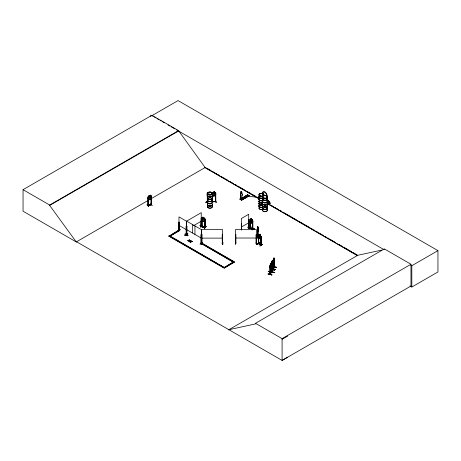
<?xml version="1.0" encoding="UTF-8"?>
<svg xmlns="http://www.w3.org/2000/svg" width="461" height="461" viewBox="0 0 461 461"><rect width="100%" height="100%" fill="white"/><g stroke="black" fill="none" stroke-linecap="round" stroke-linejoin="round"><path stroke-width="0.69" d="M258.223 229.025L258.673 243.777M241.766 199.296L242.013 195.262A1.308 0.755 60 0 0 241.823 193.476L241.823 192.323A0.651 0.375 60 0 0 241.362 191.522A0.651 0.375 60 0 0 240.896 191.788L240.838 192.975A1.308 0.755 60 0 0 240.705 194.507L240.89 198.743L242.267 199.613L242.267 199.06L241.397 199.434L241.397 199.878L242.158 199.44L242.158 198.996M273.748 258.523L273.707 260.788L273.967 259.209M257.797 226.87L257.895 229.382L257.837 226.864M274.416 258.471L274.422 267.288L274.543 258.546C271.921 255.918 274.255 268.746 273.333 269.201L273.482 269.011M272.624 269.985L272.762 261.249L272.347 260.609L271.886 261.352L271.685 264.044L271.955 264.389L272.503 262.643L272.301 260.649M240.7 198.691L241.322 198.674L241.103 198.46M240.671 198.679L241.172 198.455M240.832 198.599L241.27 198.703M271.961 269.063L275.067 269.627M151.531 204.753L151.087 204.765L151.122 196.225L151.502 196.213M150.378 195.17L149.151 195.464L148.016 197.152L147.975 205.669C147.687 204.05 156.671 204.09 147.918 205.583L147.952 197.054L148.361 196.951M268.181 274.18C279.844 276.623 260.01 272.284 271.898 274.762M269.72 271.414C285.958 274.825 256.898 269.166 273.425 272.151M270.06 265.697L270.111 274.583L270.14 274.249M274.013 257.837C273.246 259.151 272.595 261.318 273.604 262.62L274.007 261.871M274.485 267.253L274.56 266.74L273.189 269.166L273.217 260.621L273.604 258.563M273.396 268.849L273.488 268.665M270.394 263.957L269.939 266.014L269.985 274.56L271.379 272.14L271.097 272.313M272.779 270.037L272.877 261.318L272.635 261.485L272.307 260.603L271.477 264.718M270.78 267.282L271.183 265.225M271.932 261.364L271.523 263.387M272.307 264.66C273.984 258.408 271.074 268.002 272.347 264.672M177.525 231.37L180.303 229.618L177.468 231.359M270.238 265.841L269.939 266.014L270.238 265.841L270.261 274.399L269.962 274.232L271.091 272.434M270.244 274.07L269.967 274.197M271.35 263.934L271.27 272.664L271.183 263.894L270.78 263.225L270.353 263.951M272.883 269.869L272.877 261.318M211.155 192.842L211.507 192.692L211.282 192.9M211.455 192.767L211.53 192.715M245.638 197.06L245.436 196.691M259.814 195.85L260.332 195.527M260.367 195.781L260.206 195.504L260.344 195.81M262.655 202.707A2.438 1.406 0 0 1 259.71 202.483L259.774 202.391M263.024 194.248L262.724 194.248M262.845 194.219L263.024 194.075M262.707 194.185L262.995 194.041L262.689 194.098M263.583 197.896L263.375 197.608M263.969 197.867L263.479 197.562M266.17 196.213L266.562 196.179M266.377 196.259L266.377 196.034M241.022 198.645L241.241 198.703M241.12 198.512L240.751 198.754M184.994 234.228C187.979 233.998 189.65 238.095 185.143 233.969M187.783 235.819L185.005 234.205M185.109 234.148L187.927 235.565M259.618 234.637L259.289 236.234L259.583 236.931L260.206 236.752M273.189 268.855L273.183 269.143M272.019 268.803L275.119 269.529L272.019 268.919M188.71 241.316L189.258 239.766C189.39 241.334 186.25 240.544 188.975 240.446M188.935 241.449L189.258 240.429L190.393 240.423L189.217 240.751M190.733 242.486L191.015 241.61L192.191 241.46L191.015 241.789L190.733 242.486L190.739 241.633M257.687 235.79L257.474 227.123M258.246 237.236L258.396 237.536M188.975 240.625L189.258 239.766M190.508 242.353L191.056 240.803L191.05 241.645M191.056 240.803L190.773 241.662L189.58 241.818L190.773 241.483M147.111 204.448L148.753 206.661L147.134 204.425M147.105 204.58L148.701 206.649M191.015 241.789L191.275 240.93M271.587 263.075L271.638 271.967L272.618 269.812M250.94 218.658L250.467 220.802L251.078 221.954L251.683 222.306L252.282 221.845L251.833 219.246L250.922 218.721L249.983 219.494L250.052 228.074L252.795 229.624L252.472 220.825L252.519 229.497L252.611 222.3M259.312 234.292L258.823 236.395L259.439 237.548L260.05 237.893L260.655 237.432C258.984 227.429 262.522 243.615 261.18 245.206L258.437 243.656M205.894 202.373L207.554 201.411M248.663 228.754L251.418 227.152M185.161 235.594L187.909 233.865L185.178 235.473M257.042 244.336L259.779 242.74M148.367 205.254L148.304 205.594L148.361 205.272M148.062 205.669L148.263 205.485M151.122 204.442L151.485 204.465M151.542 204.425L151.496 204.753L151.444 196.144L151.508 197.539M258.033 227.175L257.947 230.206C256.869 226.074 257.993 224.732 258.298 229.244M257.434 228.374L258.039 231.209L258.339 230.586M201.186 226.247L201.013 226.53L201.29 212.659L186.521 221.188L186.538 234.92L186.918 234.666L186.653 234.522M201.428 243.033L201.123 242.889M201.163 243.201L201.44 243.362L201.123 243.201M258.396 243.339L258.702 243.483M207.254 201.688L207.657 201.762L207.623 195.366M235.433 242.083L235.277 244.376L235.415 242.088M250.121 227.659L250.432 228.143L250.398 221.021M215.535 193.159L215.437 193.084M274.376 258.46L273.217 260.621M273.379 269.155L274.543 267.075L273.465 268.74M275.061 269.662L275.125 269.362M276.416 267.259L272.635 266.504M270.82 263.231L270.158 265.651L270.428 267.005L270.976 265.259L270.774 263.271M270.353 268.008L270.82 267.288M270.405 267.968L269.95 267.334L270.394 268.014L270.814 267.265M269.437 272.071L273.223 272.67L269.449 271.892M270.964 269.449L274.75 270.042L271.028 269.316M271.201 272.134L271.08 272.601M272.756 269.794L271.523 271.921L271.615 271.42M272.728 269.823L272.756 269.483M272.883 269.852L271.685 271.927M273.217 272.658L269.449 272.019M274.698 270.117L270.976 269.403M147.975 197.152L149.151 195.464L148.603 198.017L149.387 198.616L150.165 198.409L150.937 197.4L150.361 195.147L151.565 196.213L150.355 195.21M147.975 198.507L149.168 199.544L150.378 199.227L151.548 197.544M208.937 194.467L208.608 194.098L208.303 194.427M211.282 192.686L211.524 192.721M244.797 197.06C246.433 196.236 244.209 197.804 245.333 196.755M259.774 195.683L260.142 195.55M260.275 195.769L259.912 195.712L260.367 195.671M260.471 195.85L259.791 195.706M263.415 197.729L263.871 197.729L263.583 197.636M202.027 226.484L201.641 226.679L202.091 226.72L202.051 218.18L201.739 218.088L201.607 219.511L202.777 221.205C203.889 222.772 206.805 218.721 203.941 221.511M202.811 217.166L202.218 219.361L202.99 220.393L203.75 220.617L204.505 220.03L203.975 217.471L205.122 219.182M201.976 226.783L202.016 218.214M201.607 219.511L202.777 221.205M203.549 217.58L203.168 217.471L202.8 218.514L202.8 219.113L203.549 219.857L203.941 219.448L203.572 217.563M205.099 227.711L205.157 219.09L204.747 218.969L204.799 227.63L205.133 227.699L205.157 219.09M202.379 225.562L200.604 227.578M205.133 227.388L201.705 226.397M205.197 227.63L204.811 227.619M204.281 228.495L206.067 226.489L204.304 228.518M204.281 228.673L206.073 226.501M204.309 228.656L206.05 226.478M211.962 193.464L213.247 191.983L214.567 191.897L215.817 193.159M212.388 195.21L213.253 196.063L214.567 195.954L215.863 194.496M234.027 262.528L201.14 243.275L202.068 243.074L201.647 243.068M202.079 243.154L202.039 234.77L201.682 234.77L202.039 234.77M222.617 243.062L222.265 243.091M235.496 242.982L235.917 242.97L235.485 242.889M256.034 242.982L256.454 242.97L256.022 243.062M235.876 234.672L235.525 234.672L235.876 234.672L235.905 243.293L235.525 243.304L235.525 229.492L256.414 229.492L256.374 243.304L256.443 242.878M248.825 228.068L248.715 219.459L248.686 227.97M186.388 234.511L186.232 234.764M274.451 267.265L274.266 258.558M271.252 272.653L271.235 263.871M270.158 274.543L271.379 272.451M215.437 201.301L215.846 201.659M215.518 193.073L215.414 201.699L215.765 201.371M186.532 234.563L186.901 234.805L186.59 234.972L186.63 221.119L201.405 229.647L201.434 243.379M186.849 234.522L186.503 234.574L186.797 234.424M201.013 226.507L201.29 217.84L201.14 226.57M207.796 197.106L207.208 195.833L207.208 193.124L208.13 192.306M207.294 201.699L207.237 193.107L208.176 192.335M258.333 236.447L259.266 238.325L260.217 238.861L261.122 238.009M201.607 218.157L202.794 217.125L203.975 217.471M258.471 237.72L257.63 235.594M208.418 194.144L208.476 194.386M208.539 194.104L208.407 194.433M208.914 194.427L208.36 194.467M245.598 197.031L244.843 197.031M263.946 197.827L263.392 197.867M222.185 243.154L222.617 242.987L222.617 243.373L222.577 229.584L201.682 229.584L201.653 243.391L201.67 242.97L234.563 261.952L224.253 268.169L168.859 236.188L178.632 230.281L179.168 230.592L169.936 236.188L179.168 230.857L178.983 222.052L179.029 230.569M201.999 243.385L201.641 243.299L201.647 244.29M222.179 242.987L222.265 243.402L222.219 234.77L222.577 234.845L222.219 234.77M235.485 243.201L235.917 243.056M256.374 243.293L256.022 243.206L256.062 234.678L256.414 234.672M247.897 195.153L240.308 199.504L240.008 199.319L247.995 195.268L240.475 199.601L247.96 195.257L241.921 198.432M246.854 195.251C250.836 197.464 244.929 194.951 247.632 194.997L241.743 198.334M247.885 195.078L240.008 199.319M241.161 199.988L248.738 195.562L248.934 195.81M248.738 195.562L249.003 195.718L247.615 194.813M241.236 199.895L241.506 200.051L241.506 199.498L242.267 199.06M241.449 223.648L241.426 229.941M241.328 229.883L241.328 218.537L248.715 214.273L248.733 228.12L248.807 219.511M247.459 227.146L250.179 228.765M259.266 234.269L260.235 234.81L260.217 238.861C257.52 238.746 260.799 232.211 258.396 235.104M261.122 236.677L260.851 236.522M186.768 226.224L186.797 235.052L186.711 234.442M201.198 226.57L201.388 217.897M200.114 225.481L202.788 227.129M199.976 225.585L202.915 227.083L200.126 225.498M186.786 235.029L186.866 226.276M201.059 234.747L201.405 234.833L201.336 243.431L201.019 243.27L201.059 234.747L201.307 234.885M200.028 244.059L202.777 242.434L200.16 244.278M257.065 244.393L259.814 242.607L257.065 244.215M260.995 244.676C255.14 242.106 262.344 244.682 261.133 245.189M259.889 245.984L262.62 244.209L259.854 245.984M186.152 226.299L186.29 234.908L186.371 221.136L178.983 216.872L178.989 230.719L179.018 222.179M184.97 235.525L187.725 233.9L184.959 235.508M76.595 241.777L76.296 241.956L23.05 211.213L23.05 189.673L151.923 115.267L178.528 130.624L205.133 167.527L259.22 198.754M151.923 115.267L151.923 115.665L178.055 100.579L437.95 250.628L437.95 271.95L411.817 287.036L409.95 285.953M23.05 189.673L49.655 205.03L178.528 130.624M287.733 357.206L282.092 360.421L76.561 241.76L76.255 241.933L49.655 205.427L178.528 131.022M76.255 241.933L205.433 167.355M207.208 193.124L207.623 193.234L207.277 193.142M207.179 194.496L207.825 195.735M207.571 201.29L205.756 202.339L207.508 201.503M240.838 191.822L240.896 191.788A0.651 0.375 60 0 1 241.299 191.557A0.651 0.375 60 0 1 241.766 192.358L241.766 193.505A1.308 0.755 60 0 1 241.956 195.291L242.013 195.262M240.838 192.975L240.896 192.94A1.308 0.755 60 0 0 240.648 194.542L240.878 198.645M168.859 236.188L169.4 235.611L224.795 267.858L219.194 264.626M171.244 234.81L178.632 230.546L179.168 230.857M247.615 194.922L249.113 195.908L241.593 200.241L240.118 199.25L240.118 198.697L240.884 198.259M193.292 225.804L201.29 221.188M240.602 199.417L240.671 198.449L241.091 198.691L241.091 199.625L240.93 198.593M240.118 198.697L240.988 198.316M244.146 196.812C248.237 198.656 242.146 197.014 244.906 196.374L246.289 197.285L244.906 196.374M245.586 195.988C249.678 197.827 243.587 196.184 246.347 195.545L247.73 196.455L246.347 195.545M240.227 198.76L240.227 199.204L240.994 198.731M242.405 199.302L248.75 195.637M241.414 200.143L248.998 195.614M241.403 200.126L249.003 195.718M249.003 195.775L241.322 200.086M267.276 200.426L269.074 201.641L267.276 200.714M267.668 203.825L268.803 204.546L270.002 204.137L269.973 203.053C263.963 194.824 274.364 207.496 267.916 201.376L267.219 201.676L267.916 203.468L270.002 204.137M269.789 203.33L268.792 202.414L267.824 202.195L268.792 203.457L269.789 203.681L269.823 203.313M268.976 204.252L268.976 204.54L267.276 203.272M233.404 262.171L201.14 243.541L201.682 243.229L232.701 261.145M249.983 219.494L250.306 219.655L250.438 228.132M250.018 219.522L250.271 219.672M251.527 219.24L251.833 220.571L251.527 221.516L250.928 220.053L251.222 219.067L251.556 219.223M251.833 219.246L250.911 218.675M241.328 227.066L248.715 222.801M252.507 220.859C253.567 221.234 252.236 224.49 250.957 222.692C249.021 218.162 250.277 223.089 251.879 223.257M252.49 229.221L252.761 229.624M252.761 229.313C246.174 225.976 254.656 229.751 252.513 229.163M252.011 229.895L254.247 228.644M252.565 229.757L254.253 228.783M252.72 229.843L254.368 228.852M168.859 235.923L224.253 267.904L234.563 261.952M228.587 329.88L357.765 255.296L381.564 250.121M228.887 329.701L255.492 323.916L255.492 323.299L384.365 248.894L410.97 264.251L410.97 286.016L282.092 360.421L282.092 338.656L410.97 264.251M384.365 249.51L384.065 249.689L176.672 129.95M410.584 265L411.817 265.715L437.95 250.628M282.092 339.279L287.733 336.063M257.44 235.571L258.327 237.749M151.185 196.323L151.145 204.834M215.471 201.278L212.348 201.647L215.396 201.394M201.699 226.299L202.051 226.391M201.699 226.61L202.091 226.72M204.805 227.21L205.197 227.319L202.091 226.501M202.039 243.396L201.728 243.391M148.304 196.962L148.309 205.606M150.701 203.67L152.343 205.548M151.087 204.546L147.975 205.358M148.027 205.664L151.502 204.742M201.739 226.311L201.705 226.708L205.157 227.613M186.261 234.903L186.244 226.242M207.346 201.29L207.519 201.832L207.467 193.274M257.895 227.106L258.339 229.238M257.445 228.385L257.999 231.215M187.783 240.602L190.393 240.602M187.783 240.78L188.941 240.775M191.05 241.466L192.191 241.46M189.58 241.639L192.191 241.639M189.58 241.818L190.739 241.812M256.23 235.554L258.137 235.289L256.183 235.611M256.218 235.68L258.131 235.415M258.339 237.461L257.422 235.577L257.434 227.019M259.047 237.524L256.547 238.124M259.053 237.686L256.512 238.032M189.217 240.573L190.393 240.423M222.536 243.391L222.179 243.299L222.617 243.299M214.117 192.145L213.691 192.179L213.282 193.366L213.691 194.456L214.549 193.856L214.111 192.122M211.991 193.372L212.377 193.441A2.432 1.406 0 0 1 208.683 194.628A2.432 1.406 0 0 1 208.683 192.197A2.432 1.406 0 0 1 212.337 193.413L212.36 193.441A2.449 1.412 0 0 1 208.677 194.721A2.449 1.412 0 0 1 208.677 192.272A2.449 1.412 0 0 1 212.348 193.493L212.291 201.849A2.478 1.429 0 0 1 209.576 203.647A2.478 1.429 0 0 1 207.755 201.515M213.276 196.029L214.567 195.954M216.111 202.742L215.558 200.328L216.134 202.569M208.539 194.173L208.775 194.461L208.666 194.121M201.307 243.414L201.209 242.907M212.291 201.538L212.377 201.866L215.806 201.664L215.788 193.055M222.657 242.186L222.628 244.468L222.824 242.204M256.443 242.111L256.685 244.37L256.472 241.95M256.062 243.281L256.414 243.281M201.659 244.29L201.445 243.316M235.525 238.02L256.414 238.02M201.682 238.118L222.577 238.118M235.536 242.976L235.836 243.178M204.788 219.102L204.891 227.527M246.502 195.879L259.157 197.596M201.993 226.8L201.935 226.484M274.007 257.883L274.162 258.84M273.84 258.281L273.967 259.197M274.364 259.825L273.967 261.86M276.421 267.271L272.635 266.683L276.364 267.345M272.007 268.959L275.125 269.541M272.203 261.064L272.03 263.565L272.071 261.301M270.676 263.686L270.503 266.181L270.544 263.917M271.904 274.935L268.193 274.036M201.953 218.255L201.676 218.162M257.578 235.577L257.578 230.598M204.747 219.09L205.099 219.159M222.611 242.031L222.657 244.307M222.847 244.457L222.801 242.181M151.145 204.528L151.237 204.84M258.609 235.26L258.679 243.794L258.771 236.614M185.034 235.727L187.8 234.113M259.583 234.655L260.206 236.159M261.151 236.66L260.851 236.407L260.897 245.079L260.995 237.882M186.63 226.305L186.884 226.449L186.538 226.357M185.126 233.998L187.915 235.583M151.923 115.665L153.161 116.379M154.4 117.094L155.639 117.809M156.873 118.523L158.728 119.595M159.967 120.309L161.206 121.024M162.445 121.739L164.3 122.81M168.011 124.954L169.867 126.026M171.106 126.74L174.817 128.878M267.374 200.374L269.074 201.353M267.374 200.662L269.074 201.641M206.678 168.069L211.029 170.582M212.273 171.302L214.14 172.379M215.379 173.094L216.624 173.814M217.869 174.529L219.736 175.606M220.98 176.327L222.219 177.047M223.464 177.762L225.331 178.839M226.576 179.56L227.815 180.274M229.682 181.352L230.926 182.072M232.171 182.787L233.41 183.507M235.277 184.584L236.522 185.299M237.767 186.019L244.607 189.967M246.468 191.044L250.202 193.199M251.441 193.914L255.797 196.426M257.036 197.147L258.903 198.224M271.339 205.404L273.206 206.482M274.451 207.196L275.69 207.917M276.934 208.631L278.801 209.709M280.046 210.429L281.285 211.144M283.152 212.221L284.397 212.942M285.641 213.656L289.992 216.169M291.237 216.889L298.077 220.836M299.316 221.557L303.672 224.069M304.911 224.784L309.268 227.302M310.507 228.016L312.374 229.094M313.618 229.814L314.863 230.529M316.108 231.249L317.969 232.327M319.214 233.041L320.458 233.762M322.32 234.839L323.564 235.554M324.809 236.274L326.054 236.989M327.921 238.066L329.16 238.786M330.404 239.501L334.755 242.019M339.112 244.532L342.84 246.681M344.085 247.401L351.547 251.706M352.786 252.426L357.142 254.939M267.305 203.422L357.459 255.475M267.374 203.503L269.074 204.488M204.724 167.47L258.996 198.8M267.276 203.56L357.552 255.705M240.602 198.484L242.158 199.44M240.227 199.204L241.397 199.878M251.303 227.106L248.686 228.616M250.398 227.786L250.023 227.711L250.404 227.809M186.63 229.647L201.405 238.176M178.983 225.4L186.371 229.664M171.267 236.954L173.134 238.032M174.379 238.752L178.735 241.264M179.98 241.985L217.949 263.905M255.492 323.299L282.092 338.656M271.777 271.725L271.765 263.219M207.657 201.762L207.375 195.931M272.618 269.725L272.618 270.037M214.544 191.909L215.863 193.142M150.378 199.227L149.168 199.544L148.016 198.484M273.373 261.272L273.638 261.612L273.903 261.145L274.168 258.851M251.879 219.2L252.801 221.084M251.85 219.217L252.772 221.101M257.538 235.594L258.298 237.415M214.561 191.874L215.178 194.225L214.342 195.101L213.489 195.17L212.636 194.433L213.247 191.983M201.636 243.16L201.659 244.468M411.817 265.715L411.817 287.036M273.454 260.453L273.396 269.161M268.976 201.411L268.976 201.699M261.249 236.602L261.278 245.148L258.488 243.558L258.517 236.47M257.659 230.8L257.67 235.796M252.864 221.021L252.893 229.566L250.029 228.057L250.15 220.877M241.547 223.706L241.547 229.866M240.671 198.449L240.671 199.383M201.739 218.088L201.693 226.72M201.152 234.689L201.14 243.541M194.94 225.913L194.94 234.442M192.398 224.449L192.398 232.978M150.88 115.187L150.88 116.598M49.655 205.03L49.655 205.427M212.296 197.625A2.478 1.429 0 0 1 209.576 199.411A2.478 1.429 0 0 1 207.755 197.279M212.262 197.769A2.443 1.412 0 0 1 209.582 199.532A2.443 1.412 0 0 1 207.784 197.429M212.25 199.601A2.432 1.406 0 0 1 209.582 201.359A2.432 1.406 0 0 1 207.796 199.261M212.262 199.746A2.443 1.412 0 0 1 209.582 201.509A2.443 1.412 0 0 1 207.784 199.406M212.296 195.274A2.478 1.429 0 0 1 209.576 197.06A2.478 1.429 0 0 1 207.755 194.928M208.153 194.628A2.478 1.429 0 0 1 209.259 194.26M212.256 197.371A2.438 1.406 0 0 1 209.582 199.135A2.438 1.406 0 0 1 207.79 197.031M212.256 195.412A2.438 1.406 0 0 1 209.582 197.175A2.438 1.406 0 0 1 207.79 195.072M208.176 194.784A2.438 1.406 0 0 1 209.271 194.421M212.296 197.504A2.478 1.429 0 0 1 209.576 199.29A2.478 1.429 0 0 1 207.755 197.158M212.296 195.153A2.478 1.429 0 0 1 209.576 196.939A2.478 1.429 0 0 1 207.755 194.807M208.153 194.507A2.478 1.429 0 0 1 209.259 194.139M212.262 195.02A2.443 1.412 0 0 1 209.582 196.784A2.443 1.412 0 0 1 207.784 194.68M208.176 194.386A2.443 1.412 0 0 1 209.271 194.023M212.296 204.332A2.478 1.429 0 0 1 209.576 206.119A2.478 1.429 0 0 1 207.755 203.987M212.262 204.477A2.443 1.412 0 0 1 209.582 206.24A2.443 1.412 0 0 1 207.784 204.137M212.25 206.309A2.432 1.406 0 0 1 209.582 208.067A2.432 1.406 0 0 1 207.796 205.969M212.25 199.959A2.432 1.406 0 0 1 209.582 201.716A2.432 1.406 0 0 1 207.796 199.619M212.262 206.453A2.443 1.412 0 0 1 209.582 208.216A2.443 1.412 0 0 1 207.784 206.113M212.267 199.838A2.449 1.412 0 0 1 209.582 201.601A2.449 1.412 0 0 1 207.784 199.498M212.296 201.981A2.478 1.429 0 0 1 209.576 203.768A2.478 1.429 0 0 1 207.755 201.636M212.256 204.079A2.438 1.406 0 0 1 209.582 205.842A2.438 1.406 0 0 1 207.79 203.739M212.256 202.12A2.438 1.406 0 0 1 209.582 203.883A2.438 1.406 0 0 1 207.79 201.78M212.296 204.211A2.478 1.429 0 0 1 209.576 205.998A2.478 1.429 0 0 1 207.755 203.866M212.262 201.728A2.443 1.412 0 0 1 209.582 203.491A2.443 1.412 0 0 1 207.784 201.388M267.052 198.08A2.438 1.406 0 0 1 265.254 200.183A2.438 1.406 0 0 1 262.58 198.42M267.052 200.829A2.443 1.412 0 0 1 265.259 202.932A2.443 1.412 0 0 1 262.58 201.169M267.08 200.679A2.478 1.429 0 0 1 265.259 202.817A2.478 1.429 0 0 1 262.545 201.025M267.08 200.558A2.478 1.429 0 0 1 265.259 202.696A2.478 1.429 0 0 1 262.545 200.904M267.08 198.328A2.478 1.429 0 0 1 265.259 200.46A2.478 1.429 0 0 1 262.545 198.674M267.08 198.207A2.478 1.429 0 0 1 265.259 200.339A2.478 1.429 0 0 1 262.545 198.553M267.052 198.472A2.443 1.412 0 0 1 265.259 200.581A2.443 1.412 0 0 1 262.58 198.812M267.052 200.431A2.443 1.412 0 0 1 265.259 202.535A2.443 1.412 0 0 1 262.58 200.771M267.052 202.794A2.438 1.406 0 0 1 265.254 204.897A2.438 1.406 0 0 1 262.58 203.134M267.057 202.713A2.449 1.412 0 0 1 265.259 204.822A2.449 1.412 0 0 1 262.574 203.059M267.057 202.898A2.449 1.412 0 0 1 265.259 205.007A2.449 1.412 0 0 1 262.574 203.238M267.052 204.788A2.438 1.406 0 0 1 265.254 206.891A2.438 1.406 0 0 1 262.58 205.128M267.052 207.536A2.443 1.412 0 0 1 265.259 209.64A2.443 1.412 0 0 1 262.58 207.876M267.08 207.387A2.478 1.429 0 0 1 265.259 209.525A2.478 1.429 0 0 1 262.545 207.732M267.08 207.266A2.478 1.429 0 0 1 265.259 209.403A2.478 1.429 0 0 1 262.545 207.611M267.08 205.036A2.478 1.429 0 0 1 265.259 207.168A2.478 1.429 0 0 1 262.545 205.381M267.08 204.915A2.478 1.429 0 0 1 265.259 207.047A2.478 1.429 0 0 1 262.545 205.26M267.052 205.18A2.443 1.412 0 0 1 265.259 207.289A2.443 1.412 0 0 1 262.58 205.52M267.052 207.139A2.443 1.412 0 0 1 265.259 209.242A2.443 1.412 0 0 1 262.58 207.479M267.057 209.507A2.449 1.412 0 0 1 265.259 211.611A2.449 1.412 0 0 1 262.574 209.847M267.057 209.421A2.449 1.412 0 0 1 265.259 211.53A2.449 1.412 0 0 1 262.574 209.767M267.046 203.024A2.432 1.406 0 0 1 265.565 205.082A2.432 1.406 0 0 1 262.505 203.722M262.678 200.616A2.478 1.429 0 0 1 259.687 200.385A2.478 1.429 0 0 1 259.289 198.662M262.655 200.731A2.438 1.406 0 0 1 259.71 200.506A2.438 1.406 0 0 1 259.324 198.806M262.649 202.563A2.426 1.4 0 0 1 259.722 202.339A2.426 1.4 0 0 1 259.336 200.65M259.71 202.483A2.438 1.406 0 0 1 259.324 200.783M262.678 198.259A2.478 1.429 0 0 1 259.687 198.034A2.478 1.429 0 0 1 259.289 196.305M259.687 196.011A2.478 1.429 0 0 1 260.793 195.643M262.661 200.339A2.443 1.412 0 0 1 259.71 200.114A2.443 1.412 0 0 1 259.318 198.414M262.661 198.38A2.443 1.412 0 0 1 259.71 198.155A2.443 1.412 0 0 1 259.318 196.455M259.71 196.161A2.443 1.412 0 0 1 260.805 195.798M262.678 200.495A2.478 1.429 0 0 1 259.687 200.264A2.478 1.429 0 0 1 259.289 198.541M262.678 198.138A2.478 1.429 0 0 1 259.687 197.913A2.478 1.429 0 0 1 259.289 196.184M259.687 195.89A2.478 1.429 0 0 1 260.793 195.522M262.655 197.982A2.438 1.406 0 0 1 259.71 197.757A2.438 1.406 0 0 1 259.324 196.058M259.71 195.769A2.438 1.406 0 0 1 260.805 195.406M262.678 207.323A2.478 1.429 0 0 1 259.687 207.093A2.478 1.429 0 0 1 259.289 205.37M262.655 207.438A2.438 1.406 0 0 1 259.71 207.214A2.438 1.406 0 0 1 259.324 205.514M262.649 209.271A2.426 1.4 0 0 1 259.722 209.046A2.426 1.4 0 0 1 259.336 207.358M262.649 202.915A2.426 1.4 0 0 1 259.722 202.69A2.426 1.4 0 0 1 259.336 200.996M262.655 209.415A2.438 1.406 0 0 1 259.71 209.19A2.438 1.406 0 0 1 259.324 207.49M262.661 202.805A2.449 1.412 0 0 1 259.704 202.581A2.449 1.412 0 0 1 259.318 200.875M262.678 204.966A2.478 1.429 0 0 1 259.687 204.742A2.478 1.429 0 0 1 259.289 203.013M262.661 207.047A2.443 1.412 0 0 1 259.71 206.822A2.443 1.412 0 0 1 259.318 205.122M262.661 205.087A2.443 1.412 0 0 1 259.71 204.863A2.443 1.412 0 0 1 259.318 203.163M262.678 207.202A2.478 1.429 0 0 1 259.687 206.972A2.478 1.429 0 0 1 259.289 205.249M262.678 204.845A2.478 1.429 0 0 1 259.687 204.621A2.478 1.429 0 0 1 259.289 202.892M262.655 204.69A2.438 1.406 0 0 1 259.71 204.465A2.438 1.406 0 0 1 259.324 202.765M258.661 235.231L258.673 235.248M149.571 195.591L149.191 196.847L149.571 197.867L150.361 197.135L149.963 195.493L149.571 195.591M233.491 261.952L224.253 267.547L233.491 261.952M263.237 193.643L262.672 193.943L262.119 192.998L262.499 193.222A3.29 1.902 60 0 1 264.827 191.88A3.29 1.902 60 0 1 267.155 195.908L267.541 196.132L266.942 196.409L266.349 195.441L266.735 195.666A2.749 1.585 60 0 0 264.793 192.3A2.749 1.585 60 0 0 262.845 193.424L263.237 193.643M208.683 194.83A2.432 1.406 0 0 0 212.337 193.614A2.432 1.406 0 0 0 208.683 192.398A2.432 1.406 0 0 0 208.683 194.83M263.715 198.04A2.443 1.412 0 0 0 267.38 196.818A2.443 1.412 0 0 0 263.715 195.597A2.443 1.412 0 0 0 263.715 198.04M263.721 198.236A2.432 1.406 0 0 0 267.368 197.014A2.432 1.406 0 0 0 263.721 195.798A2.432 1.406 0 0 0 263.721 198.236M260.217 196.006A2.438 1.406 0 0 0 263.876 194.79A2.438 1.406 0 0 0 260.217 193.568A2.438 1.406 0 0 0 260.217 196.006M259.71 195.988A2.438 1.406 0 0 0 263.79 195.355A2.438 1.406 0 0 0 260.805 193.632A2.438 1.406 0 0 0 259.71 195.988M260.211 196.092A2.449 1.412 0 0 0 263.882 194.87A2.449 1.412 0 0 0 260.211 193.649A2.449 1.412 0 0 0 260.211 196.092"/></g></svg>
